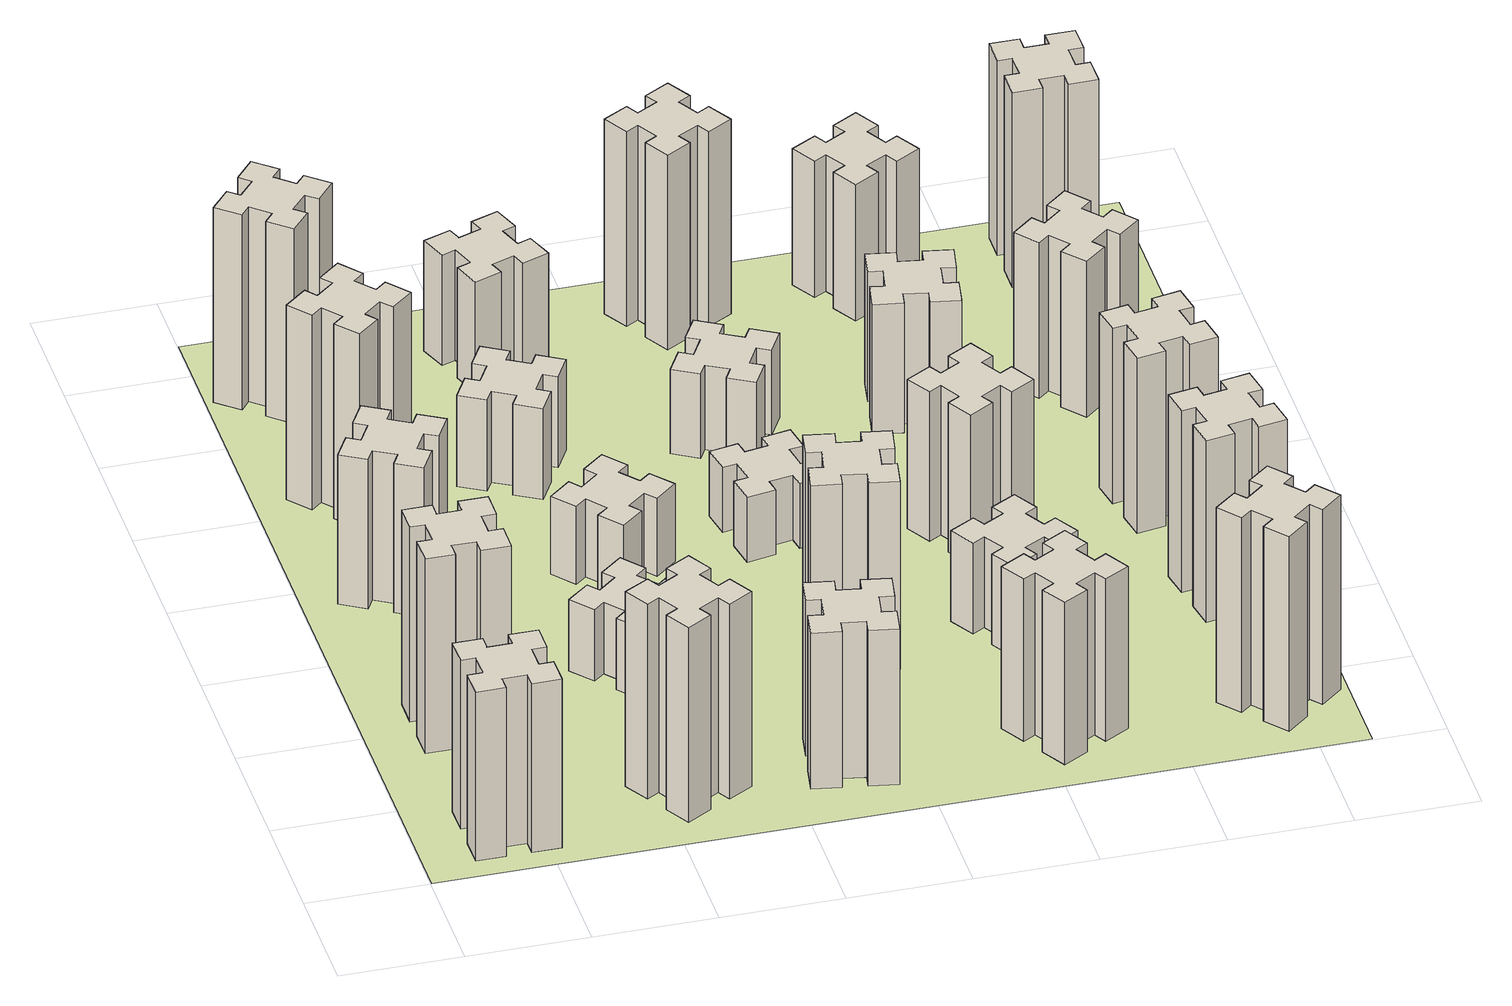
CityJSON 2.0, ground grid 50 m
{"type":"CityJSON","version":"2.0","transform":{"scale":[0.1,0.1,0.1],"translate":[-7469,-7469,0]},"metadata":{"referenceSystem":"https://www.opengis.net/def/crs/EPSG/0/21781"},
"CityObjects":{
"building1":{"type":"Building","attributes":{"class":"1000","function":"1000","usage":"1000","yearOfConstruction":2016,"roofType":"1000","measuredHeight":78,"storeysAboveGround":30,"storeysBelowGround":0},"geometry":[{"type":"Solid","lod":"1","boundaries":[[[[0,1,2,3,4,5,6,7,8,9,10,11,12,13,14,15,16,17,18,19]],[[17,16,20,21]],[[16,15,22,20]],[[15,14,23,22]],[[14,13,24,23]],[[13,12,25,24]],[[12,11,26,25]],[[11,10,27,26]],[[10,9,28,27]],[[9,8,29,28]],[[8,7,30,29]],[[7,6,31,30]],[[6,5,32,31]],[[5,4,33,32]],[[4,3,34,33]],[[3,2,35,34]],[[2,1,36,35]],[[1,0,37,36]],[[0,19,38,37]],[[19,18,39,38]],[[18,17,21,39]],[[24,25,26,27,28,29,30,31,32,33,34,35,36,37,38,39,21,20,22,23]]]]}]},
"building2":{"type":"Building","attributes":{"class":"1000","function":"1000","usage":"1000","yearOfConstruction":2016,"roofType":"1000","measuredHeight":90,"storeysAboveGround":30,"storeysBelowGround":0},"geometry":[{"type":"Solid","lod":"1","boundaries":[[[[40,41,42,43,44,45,46,47,48,49,50,51,52,53,54,55,56,57,58,59]],[[57,56,60,61]],[[56,55,62,60]],[[55,54,63,62]],[[54,53,64,63]],[[53,52,65,64]],[[52,51,66,65]],[[51,50,67,66]],[[50,49,68,67]],[[49,48,69,68]],[[48,47,70,69]],[[47,46,71,70]],[[46,45,72,71]],[[45,44,73,72]],[[44,43,74,73]],[[43,42,75,74]],[[42,41,76,75]],[[41,40,77,76]],[[40,59,78,77]],[[59,58,79,78]],[[58,57,61,79]],[[64,65,66,67,68,69,70,71,72,73,74,75,76,77,78,79,61,60,62,63]]]]}]},
"building3":{"type":"Building","attributes":{"class":"1000","function":"1000","usage":"1000","yearOfConstruction":2016,"roofType":"1000","measuredHeight":69,"storeysAboveGround":30,"storeysBelowGround":0},"geometry":[{"type":"Solid","lod":"1","boundaries":[[[[80,81,82,83,84,85,86,87,88,89,90,91,92,93,94,95,96,97,98,99]],[[97,96,100,101]],[[96,95,102,100]],[[95,94,103,102]],[[94,93,104,103]],[[93,92,105,104]],[[92,91,106,105]],[[91,90,107,106]],[[90,89,108,107]],[[89,88,109,108]],[[88,87,110,109]],[[87,86,111,110]],[[86,85,112,111]],[[85,84,113,112]],[[84,83,114,113]],[[83,82,115,114]],[[82,81,116,115]],[[81,80,117,116]],[[80,99,118,117]],[[99,98,119,118]],[[98,97,101,119]],[[104,105,106,107,108,109,110,111,112,113,114,115,116,117,118,119,101,100,102,103]]]]}]},
"building4":{"type":"Building","attributes":{"class":"1000","function":"1000","usage":"1000","yearOfConstruction":2016,"roofType":"1000","measuredHeight":90,"storeysAboveGround":30,"storeysBelowGround":0},"geometry":[{"type":"Solid","lod":"1","boundaries":[[[[120,121,122,123,124,125,126,127,128,129,130,131,132,133,134,135,136,137,138,139]],[[137,136,140,141]],[[136,135,142,140]],[[135,134,143,142]],[[134,133,144,143]],[[133,132,145,144]],[[132,131,146,145]],[[131,130,147,146]],[[130,129,148,147]],[[129,128,149,148]],[[128,127,150,149]],[[127,126,151,150]],[[126,125,152,151]],[[125,124,153,152]],[[124,123,154,153]],[[123,122,155,154]],[[122,121,156,155]],[[121,120,157,156]],[[120,139,158,157]],[[139,138,159,158]],[[138,137,141,159]],[[144,145,146,147,148,149,150,151,152,153,154,155,156,157,158,159,141,140,142,143]]]]}]},
"building5":{"type":"Building","attributes":{"class":"1000","function":"1000","usage":"1000","yearOfConstruction":2016,"roofType":"1000","measuredHeight":90,"storeysAboveGround":30,"storeysBelowGround":0},"geometry":[{"type":"Solid","lod":"1","boundaries":[[[[160,161,162,163,164,165,166,167,168,169,170,171,172,173,174,175,176,177,178,179]],[[177,176,180,181]],[[176,175,182,180]],[[175,174,183,182]],[[174,173,184,183]],[[173,172,185,184]],[[172,171,186,185]],[[171,170,187,186]],[[170,169,188,187]],[[169,168,189,188]],[[168,167,190,189]],[[167,166,191,190]],[[166,165,192,191]],[[165,164,193,192]],[[164,163,194,193]],[[163,162,195,194]],[[162,161,196,195]],[[161,160,197,196]],[[160,179,198,197]],[[179,178,199,198]],[[178,177,181,199]],[[184,185,186,187,188,189,190,191,192,193,194,195,196,197,198,199,181,180,182,183]]]]}]},
"building6":{"type":"Building","attributes":{"class":"1000","function":"1000","usage":"1000","yearOfConstruction":2016,"roofType":"1000","measuredHeight":90,"storeysAboveGround":30,"storeysBelowGround":0},"geometry":[{"type":"Solid","lod":"1","boundaries":[[[[200,201,202,203,204,205,206,207,208,209,210,211,212,213,214,215,216,217,218,219]],[[217,216,220,221]],[[216,215,222,220]],[[215,214,223,222]],[[214,213,224,223]],[[213,212,225,224]],[[212,211,226,225]],[[211,210,227,226]],[[210,209,228,227]],[[209,208,229,228]],[[208,207,230,229]],[[207,206,231,230]],[[206,205,232,231]],[[205,204,233,232]],[[204,203,234,233]],[[203,202,235,234]],[[202,201,236,235]],[[201,200,237,236]],[[200,219,238,237]],[[219,218,239,238]],[[218,217,221,239]],[[224,225,226,227,228,229,230,231,232,233,234,235,236,237,238,239,221,220,222,223]]]]}]},
"building7":{"type":"Building","attributes":{"class":"1000","function":"1000","usage":"1000","yearOfConstruction":2016,"roofType":"1000","measuredHeight":33,"storeysAboveGround":30,"storeysBelowGround":0},"geometry":[{"type":"Solid","lod":"1","boundaries":[[[[240,241,242,243,244,245,246,247,248,249,250,251,252,253,254,255,256,257,258,259]],[[257,256,260,261]],[[256,255,262,260]],[[255,254,263,262]],[[254,253,264,263]],[[253,252,265,264]],[[252,251,266,265]],[[251,250,267,266]],[[250,249,268,267]],[[249,248,269,268]],[[248,247,270,269]],[[247,246,271,270]],[[246,245,272,271]],[[245,244,273,272]],[[244,243,274,273]],[[243,242,275,274]],[[242,241,276,275]],[[241,240,277,276]],[[240,259,278,277]],[[259,258,279,278]],[[258,257,261,279]],[[264,265,266,267,268,269,270,271,272,273,274,275,276,277,278,279,261,260,262,263]]]]}]},
"building8":{"type":"Building","attributes":{"class":"1000","function":"1000","usage":"1000","yearOfConstruction":2016,"roofType":"1000","measuredHeight":36,"storeysAboveGround":30,"storeysBelowGround":0},"geometry":[{"type":"Solid","lod":"1","boundaries":[[[[280,281,282,283,284,285,286,287,288,289,290,291,292,293,294,295,296,297,298,299]],[[297,296,300,301]],[[296,295,302,300]],[[295,294,303,302]],[[294,293,304,303]],[[293,292,305,304]],[[292,291,306,305]],[[291,290,307,306]],[[290,289,308,307]],[[289,288,309,308]],[[288,287,310,309]],[[287,286,311,310]],[[286,285,312,311]],[[285,284,313,312]],[[284,283,314,313]],[[283,282,315,314]],[[282,281,316,315]],[[281,280,317,316]],[[280,299,318,317]],[[299,298,319,318]],[[298,297,301,319]],[[304,305,306,307,308,309,310,311,312,313,314,315,316,317,318,319,301,300,302,303]]]]}]},
"building9":{"type":"Building","attributes":{"class":"1000","function":"1000","usage":"1000","yearOfConstruction":2016,"roofType":"1000","measuredHeight":42,"storeysAboveGround":30,"storeysBelowGround":0},"geometry":[{"type":"Solid","lod":"1","boundaries":[[[[320,321,322,323,324,325,326,327,328,329,330,331,332,333,334,335,336,337,338,339]],[[337,336,340,341]],[[336,335,342,340]],[[335,334,343,342]],[[334,333,344,343]],[[333,332,345,344]],[[332,331,346,345]],[[331,330,347,346]],[[330,329,348,347]],[[329,328,349,348]],[[328,327,350,349]],[[327,326,351,350]],[[326,325,352,351]],[[325,324,353,352]],[[324,323,354,353]],[[323,322,355,354]],[[322,321,356,355]],[[321,320,357,356]],[[320,339,358,357]],[[339,338,359,358]],[[338,337,341,359]],[[344,345,346,347,348,349,350,351,352,353,354,355,356,357,358,359,341,340,342,343]]]]}]},
"building10":{"type":"Building","attributes":{"class":"1000","function":"1000","usage":"1000","yearOfConstruction":2016,"roofType":"1000","measuredHeight":72,"storeysAboveGround":30,"storeysBelowGround":0},"geometry":[{"type":"Solid","lod":"1","boundaries":[[[[360,361,362,363,364,365,366,367,368,369,370,371,372,373,374,375,376,377,378,379]],[[377,376,380,381]],[[376,375,382,380]],[[375,374,383,382]],[[374,373,384,383]],[[373,372,385,384]],[[372,371,386,385]],[[371,370,387,386]],[[370,369,388,387]],[[369,368,389,388]],[[368,367,390,389]],[[367,366,391,390]],[[366,365,392,391]],[[365,364,393,392]],[[364,363,394,393]],[[363,362,395,394]],[[362,361,396,395]],[[361,360,397,396]],[[360,379,398,397]],[[379,378,399,398]],[[378,377,381,399]],[[384,385,386,387,388,389,390,391,392,393,394,395,396,397,398,399,381,380,382,383]]]]}]},
"building11":{"type":"Building","attributes":{"class":"1000","function":"1000","usage":"1000","yearOfConstruction":2016,"roofType":"1000","measuredHeight":51,"storeysAboveGround":30,"storeysBelowGround":0},"geometry":[{"type":"Solid","lod":"1","boundaries":[[[[400,401,402,403,404,405,406,407,408,409,410,411,412,413,414,415,416,417,418,419]],[[417,416,420,421]],[[416,415,422,420]],[[415,414,423,422]],[[414,413,424,423]],[[413,412,425,424]],[[412,411,426,425]],[[411,410,427,426]],[[410,409,428,427]],[[409,408,429,428]],[[408,407,430,429]],[[407,406,431,430]],[[406,405,432,431]],[[405,404,433,432]],[[404,403,434,433]],[[403,402,435,434]],[[402,401,436,435]],[[401,400,437,436]],[[400,419,438,437]],[[419,418,439,438]],[[418,417,421,439]],[[424,425,426,427,428,429,430,431,432,433,434,435,436,437,438,439,421,420,422,423]]]]}]},
"building12":{"type":"Building","attributes":{"class":"1000","function":"1000","usage":"1000","yearOfConstruction":2016,"roofType":"1000","measuredHeight":87,"storeysAboveGround":30,"storeysBelowGround":0},"geometry":[{"type":"Solid","lod":"1","boundaries":[[[[440,441,442,443,444,445,446,447,448,449,450,451,452,453,454,455,456,457,458,459]],[[457,456,460,461]],[[456,455,462,460]],[[455,454,463,462]],[[454,453,464,463]],[[453,452,465,464]],[[452,451,466,465]],[[451,450,467,466]],[[450,449,468,467]],[[449,448,469,468]],[[448,447,470,469]],[[447,446,471,470]],[[446,445,472,471]],[[445,444,473,472]],[[444,443,474,473]],[[443,442,475,474]],[[442,441,476,475]],[[441,440,477,476]],[[440,459,478,477]],[[459,458,479,478]],[[458,457,461,479]],[[464,465,466,467,468,469,470,471,472,473,474,475,476,477,478,479,461,460,462,463]]]]}]},
"building13":{"type":"Building","attributes":{"class":"1000","function":"1000","usage":"1000","yearOfConstruction":2016,"roofType":"1000","measuredHeight":30,"storeysAboveGround":30,"storeysBelowGround":0},"geometry":[{"type":"Solid","lod":"1","boundaries":[[[[480,481,482,483,484,485,486,487,488,489,490,491,492,493,494,495,496,497,498,499]],[[497,496,500,501]],[[496,495,502,500]],[[495,494,503,502]],[[494,493,504,503]],[[493,492,505,504]],[[492,491,506,505]],[[491,490,507,506]],[[490,489,508,507]],[[489,488,509,508]],[[488,487,510,509]],[[487,486,511,510]],[[486,485,512,511]],[[485,484,513,512]],[[484,483,514,513]],[[483,482,515,514]],[[482,481,516,515]],[[481,480,517,516]],[[480,499,518,517]],[[499,498,519,518]],[[498,497,501,519]],[[504,505,506,507,508,509,510,511,512,513,514,515,516,517,518,519,501,500,502,503]]]]}]},
"building14":{"type":"Building","attributes":{"class":"1000","function":"1000","usage":"1000","yearOfConstruction":2016,"roofType":"1000","measuredHeight":39,"storeysAboveGround":30,"storeysBelowGround":0},"geometry":[{"type":"Solid","lod":"1","boundaries":[[[[520,521,522,523,524,525,526,527,528,529,530,531,532,533,534,535,536,537,538,539]],[[537,536,540,541]],[[536,535,542,540]],[[535,534,543,542]],[[534,533,544,543]],[[533,532,545,544]],[[532,531,546,545]],[[531,530,547,546]],[[530,529,548,547]],[[529,528,549,548]],[[528,527,550,549]],[[527,526,551,550]],[[526,525,552,551]],[[525,524,553,552]],[[524,523,554,553]],[[523,522,555,554]],[[522,521,556,555]],[[521,520,557,556]],[[520,539,558,557]],[[539,538,559,558]],[[538,537,541,559]],[[544,545,546,547,548,549,550,551,552,553,554,555,556,557,558,559,541,540,542,543]]]]}]},
"building15":{"type":"Building","attributes":{"class":"1000","function":"1000","usage":"1000","yearOfConstruction":2016,"roofType":"1000","measuredHeight":75,"storeysAboveGround":30,"storeysBelowGround":0},"geometry":[{"type":"Solid","lod":"1","boundaries":[[[[560,561,562,563,564,565,566,567,568,569,570,571,572,573,574,575,576,577,578,579]],[[577,576,580,581]],[[576,575,582,580]],[[575,574,583,582]],[[574,573,584,583]],[[573,572,585,584]],[[572,571,586,585]],[[571,570,587,586]],[[570,569,588,587]],[[569,568,589,588]],[[568,567,590,589]],[[567,566,591,590]],[[566,565,592,591]],[[565,564,593,592]],[[564,563,594,593]],[[563,562,595,594]],[[562,561,596,595]],[[561,560,597,596]],[[560,579,598,597]],[[579,578,599,598]],[[578,577,581,599]],[[584,585,586,587,588,589,590,591,592,593,594,595,596,597,598,599,581,580,582,583]]]]}]},
"building16":{"type":"Building","attributes":{"class":"1000","function":"1000","usage":"1000","yearOfConstruction":2016,"roofType":"1000","measuredHeight":90,"storeysAboveGround":30,"storeysBelowGround":0},"geometry":[{"type":"Solid","lod":"1","boundaries":[[[[600,601,602,603,604,605,606,607,608,609,610,611,612,613,614,615,616,617,618,619]],[[617,616,620,621]],[[616,615,622,620]],[[615,614,623,622]],[[614,613,624,623]],[[613,612,625,624]],[[612,611,626,625]],[[611,610,627,626]],[[610,609,628,627]],[[609,608,629,628]],[[608,607,630,629]],[[607,606,631,630]],[[606,605,632,631]],[[605,604,633,632]],[[604,603,634,633]],[[603,602,635,634]],[[602,601,636,635]],[[601,600,637,636]],[[600,619,638,637]],[[619,618,639,638]],[[618,617,621,639]],[[624,625,626,627,628,629,630,631,632,633,634,635,636,637,638,639,621,620,622,623]]]]}]},
"building17":{"type":"Building","attributes":{"class":"1000","function":"1000","usage":"1000","yearOfConstruction":2016,"roofType":"1000","measuredHeight":42,"storeysAboveGround":30,"storeysBelowGround":0},"geometry":[{"type":"Solid","lod":"1","boundaries":[[[[640,641,642,643,644,645,646,647,648,649,650,651,652,653,654,655,656,657,658,659]],[[657,656,660,661]],[[656,655,662,660]],[[655,654,663,662]],[[654,653,664,663]],[[653,652,665,664]],[[652,651,666,665]],[[651,650,667,666]],[[650,649,668,667]],[[649,648,669,668]],[[648,647,670,669]],[[647,646,671,670]],[[646,645,672,671]],[[645,644,673,672]],[[644,643,674,673]],[[643,642,675,674]],[[642,641,676,675]],[[641,640,677,676]],[[640,659,678,677]],[[659,658,679,678]],[[658,657,661,679]],[[664,665,666,667,668,669,670,671,672,673,674,675,676,677,678,679,661,660,662,663]]]]}]},
"building18":{"type":"Building","attributes":{"class":"1000","function":"1000","usage":"1000","yearOfConstruction":2016,"roofType":"1000","measuredHeight":69,"storeysAboveGround":30,"storeysBelowGround":0},"geometry":[{"type":"Solid","lod":"1","boundaries":[[[[680,681,682,683,684,685,686,687,688,689,690,691,692,693,694,695,696,697,698,699]],[[697,696,700,701]],[[696,695,702,700]],[[695,694,703,702]],[[694,693,704,703]],[[693,692,705,704]],[[692,691,706,705]],[[691,690,707,706]],[[690,689,708,707]],[[689,688,709,708]],[[688,687,710,709]],[[687,686,711,710]],[[686,685,712,711]],[[685,684,713,712]],[[684,683,714,713]],[[683,682,715,714]],[[682,681,716,715]],[[681,680,717,716]],[[680,699,718,717]],[[699,698,719,718]],[[698,697,701,719]],[[704,705,706,707,708,709,710,711,712,713,714,715,716,717,718,719,701,700,702,703]]]]}]},
"building19":{"type":"Building","attributes":{"class":"1000","function":"1000","usage":"1000","yearOfConstruction":2016,"roofType":"1000","measuredHeight":60,"storeysAboveGround":30,"storeysBelowGround":0},"geometry":[{"type":"Solid","lod":"1","boundaries":[[[[720,721,722,723,724,725,726,727,728,729,730,731,732,733,734,735,736,737,738,739]],[[737,736,740,741]],[[736,735,742,740]],[[735,734,743,742]],[[734,733,744,743]],[[733,732,745,744]],[[732,731,746,745]],[[731,730,747,746]],[[730,729,748,747]],[[729,728,749,748]],[[728,727,750,749]],[[727,726,751,750]],[[726,725,752,751]],[[725,724,753,752]],[[724,723,754,753]],[[723,722,755,754]],[[722,721,756,755]],[[721,720,757,756]],[[720,739,758,757]],[[739,738,759,758]],[[738,737,741,759]],[[744,745,746,747,748,749,750,751,752,753,754,755,756,757,758,759,741,740,742,743]]]]}]},
"building20":{"type":"Building","attributes":{"class":"1000","function":"1000","usage":"1000","yearOfConstruction":2016,"roofType":"1000","measuredHeight":90,"storeysAboveGround":30,"storeysBelowGround":0},"geometry":[{"type":"Solid","lod":"1","boundaries":[[[[760,761,762,763,764,765,766,767,768,769,770,771,772,773,774,775,776,777,778,779]],[[777,776,780,781]],[[776,775,782,780]],[[775,774,783,782]],[[774,773,784,783]],[[773,772,785,784]],[[772,771,786,785]],[[771,770,787,786]],[[770,769,788,787]],[[769,768,789,788]],[[768,767,790,789]],[[767,766,791,790]],[[766,765,792,791]],[[765,764,793,792]],[[764,763,794,793]],[[763,762,795,794]],[[762,761,796,795]],[[761,760,797,796]],[[760,779,798,797]],[[779,778,799,798]],[[778,777,781,799]],[[784,785,786,787,788,789,790,791,792,793,794,795,796,797,798,799,781,780,782,783]]]]}]},
"building21":{"type":"Building","attributes":{"class":"1000","function":"1000","usage":"1000","yearOfConstruction":2016,"roofType":"1000","measuredHeight":63,"storeysAboveGround":30,"storeysBelowGround":0},"geometry":[{"type":"Solid","lod":"1","boundaries":[[[[800,801,802,803,804,805,806,807,808,809,810,811,812,813,814,815,816,817,818,819]],[[817,816,820,821]],[[816,815,822,820]],[[815,814,823,822]],[[814,813,824,823]],[[813,812,825,824]],[[812,811,826,825]],[[811,810,827,826]],[[810,809,828,827]],[[809,808,829,828]],[[808,807,830,829]],[[807,806,831,830]],[[806,805,832,831]],[[805,804,833,832]],[[804,803,834,833]],[[803,802,835,834]],[[802,801,836,835]],[[801,800,837,836]],[[800,819,838,837]],[[819,818,839,838]],[[818,817,821,839]],[[824,825,826,827,828,829,830,831,832,833,834,835,836,837,838,839,821,820,822,823]]]]}]},
"building22":{"type":"Building","attributes":{"class":"1000","function":"1000","usage":"1000","yearOfConstruction":2016,"roofType":"1000","measuredHeight":84,"storeysAboveGround":30,"storeysBelowGround":0},"geometry":[{"type":"Solid","lod":"1","boundaries":[[[[840,841,842,843,844,845,846,847,848,849,850,851,852,853,854,855,856,857,858,859]],[[857,856,860,861]],[[856,855,862,860]],[[855,854,863,862]],[[854,853,864,863]],[[853,852,865,864]],[[852,851,866,865]],[[851,850,867,866]],[[850,849,868,867]],[[849,848,869,868]],[[848,847,870,869]],[[847,846,871,870]],[[846,845,872,871]],[[845,844,873,872]],[[844,843,874,873]],[[843,842,875,874]],[[842,841,876,875]],[[841,840,877,876]],[[840,859,878,877]],[[859,858,879,878]],[[858,857,861,879]],[[864,865,866,867,868,869,870,871,872,873,874,875,876,877,878,879,861,860,862,863]]]]}]},
"building23":{"type":"Building","attributes":{"class":"1000","function":"1000","usage":"1000","yearOfConstruction":2016,"roofType":"1000","measuredHeight":81,"storeysAboveGround":30,"storeysBelowGround":0},"geometry":[{"type":"Solid","lod":"1","boundaries":[[[[880,881,882,883,884,885,886,887,888,889,890,891,892,893,894,895,896,897,898,899]],[[897,896,900,901]],[[896,895,902,900]],[[895,894,903,902]],[[894,893,904,903]],[[893,892,905,904]],[[892,891,906,905]],[[891,890,907,906]],[[890,889,908,907]],[[889,888,909,908]],[[888,887,910,909]],[[887,886,911,910]],[[886,885,912,911]],[[885,884,913,912]],[[884,883,914,913]],[[883,882,915,914]],[[882,881,916,915]],[[881,880,917,916]],[[880,899,918,917]],[[899,898,919,918]],[[898,897,901,919]],[[904,905,906,907,908,909,910,911,912,913,914,915,916,917,918,919,901,900,902,903]]]]}]},
"building24":{"type":"Building","attributes":{"class":"1000","function":"1000","usage":"1000","yearOfConstruction":2016,"roofType":"1000","measuredHeight":72,"storeysAboveGround":30,"storeysBelowGround":0},"geometry":[{"type":"Solid","lod":"1","boundaries":[[[[920,921,922,923,924,925,926,927,928,929,930,931,932,933,934,935,936,937,938,939]],[[937,936,940,941]],[[936,935,942,940]],[[935,934,943,942]],[[934,933,944,943]],[[933,932,945,944]],[[932,931,946,945]],[[931,930,947,946]],[[930,929,948,947]],[[929,928,949,948]],[[928,927,950,949]],[[927,926,951,950]],[[926,925,952,951]],[[925,924,953,952]],[[924,923,954,953]],[[923,922,955,954]],[[922,921,956,955]],[[921,920,957,956]],[[920,939,958,957]],[[939,938,959,958]],[[938,937,941,959]],[[944,945,946,947,948,949,950,951,952,953,954,955,956,957,958,959,941,940,942,943]]]]}]},
"building25":{"type":"Building","attributes":{"class":"1000","function":"1000","usage":"1000","yearOfConstruction":2016,"roofType":"1000","measuredHeight":90,"storeysAboveGround":30,"storeysBelowGround":0},"geometry":[{"type":"Solid","lod":"1","boundaries":[[[[960,961,962,963,964,965,966,967,968,969,970,971,972,973,974,975,976,977,978,979]],[[977,976,980,981]],[[976,975,982,980]],[[975,974,983,982]],[[974,973,984,983]],[[973,972,985,984]],[[972,971,986,985]],[[971,970,987,986]],[[970,969,988,987]],[[969,968,989,988]],[[968,967,990,989]],[[967,966,991,990]],[[966,965,992,991]],[[965,964,993,992]],[[964,963,994,993]],[[963,962,995,994]],[[962,961,996,995]],[[961,960,997,996]],[[960,979,998,997]],[[979,978,999,998]],[[978,977,981,999]],[[984,985,986,987,988,989,990,991,992,993,994,995,996,997,998,999,981,980,982,983]]]]}]},
"landuse1":{"type":"LandUse","attributes":{"name":"plot1","function":"1010"},"geometry":[{"type":"MultiSurface","lod":"1","boundaries":[[[1000,1001,1002,1003]]]}]}
},
"vertices":[
[265,325,0],[265,225,0],[205,225,0],[205,105,0],[325,105,0],[325,165,0],[425,165,0],[425,105,0],[545,105,0],[545,225,0],[485,225,0],[485,325,0],[545,325,0],[545,445,0],[425,445,0],[425,385,0],[325,385,0],[325,445,0],[205,445,0],[205,325,0],[325,385,780],[325,445,780],[425,385,780],[425,445,780],[545,445,780],[545,325,780],[485,325,780],[485,225,780],[545,225,780],[545,105,780],[425,105,780],[425,165,780],[325,165,780],[325,105,780],[205,105,780],[205,225,780],[265,225,780],[265,325,780],[205,325,780],[205,445,780],
[265,1065,0],[265,965,0],[205,965,0],[205,845,0],[325,845,0],[325,905,0],[425,905,0],[425,845,0],[545,845,0],[545,965,0],[485,965,0],[485,1065,0],[545,1065,0],[545,1185,0],[425,1185,0],[425,1125,0],[325,1125,0],[325,1185,0],[205,1185,0],[205,1065,0],[325,1125,900],[325,1185,900],[425,1125,900],[425,1185,900],[545,1185,900],[545,1065,900],[485,1065,900],[485,965,900],[545,965,900],[545,845,900],[425,845,900],[425,905,900],[325,905,900],[325,845,900],[205,845,900],[205,965,900],[265,965,900],[265,1065,900],[205,1065,900],[205,1185,900],
[474,2026,0],[387,2076,0],[417,2128,0],[313,2188,0],[253,2084,0],[305,2054,0],[255,1967,0],[203,1997,0],[143,1893,0],[247,1833,0],[277,1885,0],[364,1835,0],[334,1783,0],[438,1723,0],[498,1827,0],[446,1857,0],[496,1944,0],[548,1914,0],[608,2018,0],[504,2078,0],[496,1944,690],[548,1914,690],[446,1857,690],[498,1827,690],[438,1723,690],[334,1783,690],[364,1835,690],[277,1885,690],[247,1833,690],[143,1893,690],[203,1997,690],[255,1967,690],[305,2054,690],[253,2084,690],[313,2188,690],[417,2128,690],[387,2076,690],[474,2026,690],[504,2078,690],[608,2018,690],
[492,2628,0],[427,2704,0],[473,2743,0],[396,2835,0],[304,2758,0],[343,2712,0],[266,2647,0],[228,2693,0],[136,2616,0],[213,2524,0],[259,2563,0],[323,2486,0],[277,2448,0],[354,2356,0],[446,2433,0],[408,2479,0],[484,2543,0],[523,2497,0],[615,2574,0],[538,2666,0],[484,2543,900],[523,2497,900],[408,2479,900],[446,2433,900],[354,2356,900],[277,2448,900],[323,2486,900],[259,2563,900],[213,2524,900],[136,2616,900],[228,2693,900],[266,2647,900],[343,2712,900],[304,2758,900],[396,2835,900],[473,2743,900],[427,2704,900],[492,2628,900],[538,2666,900],[615,2574,900],
[1127,255,0],[1214,305,0],[1244,253,0],[1348,313,0],[1288,417,0],[1236,387,0],[1186,474,0],[1238,504,0],[1178,608,0],[1074,548,0],[1104,496,0],[1017,446,0],[987,498,0],[883,438,0],[943,334,0],[995,364,0],[1045,277,0],[993,247,0],[1053,143,0],[1157,203,0],[1045,277,900],[993,247,900],[995,364,900],[943,334,900],[883,438,900],[987,498,900],[1017,446,900],[1104,496,900],[1074,548,900],[1178,608,900],[1238,504,900],[1186,474,900],[1236,387,900],[1288,417,900],[1348,313,900],[1244,253,900],[1214,305,900],[1127,255,900],[1157,203,900],[1053,143,900],
[384,3387,0],[308,3452,0],[346,3498,0],[254,3575,0],[177,3483,0],[223,3444,0],[159,3368,0],[113,3406,0],[36,3314,0],[128,3237,0],[166,3283,0],[243,3219,0],[204,3173,0],[296,3096,0],[373,3188,0],[327,3226,0],[392,3303,0],[438,3264,0],[515,3356,0],[423,3433,0],[392,3303,900],[438,3264,900],[327,3226,900],[373,3188,900],[296,3096,900],[204,3173,900],[243,3219,900],[166,3283,900],[128,3237,900],[36,3314,900],[113,3406,900],[159,3368,900],[223,3444,900],[177,3483,900],[254,3575,900],[346,3498,900],[308,3452,900],[384,3387,900],[423,3433,900],[515,3356,900],
[1083,1332,0],[1006,1267,0],[968,1313,0],[876,1236,0],[953,1144,0],[999,1183,0],[1063,1106,0],[1017,1068,0],[1094,976,0],[1186,1053,0],[1148,1099,0],[1224,1163,0],[1263,1117,0],[1355,1194,0],[1278,1286,0],[1232,1248,0],[1167,1324,0],[1213,1363,0],[1136,1455,0],[1044,1378,0],[1167,1324,330],[1213,1363,330],[1232,1248,330],[1278,1286,330],[1355,1194,330],[1263,1117,330],[1224,1163,330],[1148,1099,330],[1186,1053,330],[1094,976,330],[1017,1068,330],[1063,1106,330],[999,1183,330],[953,1144,330],[876,1236,330],[968,1313,330],[1006,1267,330],[1083,1332,330],[1044,1378,330],[1136,1455,330],
[1183,1972,0],[1106,1907,0],[1068,1953,0],[976,1876,0],[1053,1784,0],[1099,1823,0],[1163,1746,0],[1117,1708,0],[1194,1616,0],[1286,1693,0],[1248,1739,0],[1324,1803,0],[1363,1757,0],[1455,1834,0],[1378,1926,0],[1332,1888,0],[1267,1964,0],[1313,2003,0],[1236,2095,0],[1144,2018,0],[1267,1964,360],[1313,2003,360],[1332,1888,360],[1378,1926,360],[1455,1834,360],[1363,1757,360],[1324,1803,360],[1248,1739,360],[1286,1693,360],[1194,1616,360],[1117,1708,360],[1163,1746,360],[1099,1823,360],[1053,1784,360],[976,1876,360],[1068,1953,360],[1106,1907,360],[1183,1972,360],[1144,2018,360],[1236,2095,360],
[1114,2666,0],[1027,2716,0],[1057,2768,0],[953,2828,0],[893,2724,0],[945,2694,0],[895,2607,0],[843,2637,0],[783,2533,0],[887,2473,0],[917,2525,0],[1004,2475,0],[974,2423,0],[1078,2363,0],[1138,2467,0],[1086,2497,0],[1136,2584,0],[1188,2554,0],[1248,2658,0],[1144,2718,0],[1136,2584,420],[1188,2554,420],[1086,2497,420],[1138,2467,420],[1078,2363,420],[974,2423,420],[1004,2475,420],[917,2525,420],[887,2473,420],[783,2533,420],[843,2637,420],[895,2607,420],[945,2694,420],[893,2724,420],[953,2828,420],[1057,2768,420],[1027,2716,420],[1114,2666,420],[1144,2718,420],[1248,2658,420],
[1855,307,0],[1872,405,0],[1931,395,0],[1952,513,0],[1834,534,0],[1824,475,0],[1725,492,0],[1736,551,0],[1617,572,0],[1597,454,0],[1656,444,0],[1638,345,0],[1579,356,0],[1558,237,0],[1677,217,0],[1687,276,0],[1785,258,0],[1775,199,0],[1893,178,0],[1914,297,0],[1785,258,720],[1775,199,720],[1687,276,720],[1677,217,720],[1558,237,720],[1579,356,720],[1638,345,720],[1656,444,720],[1597,454,720],[1617,572,720],[1736,551,720],[1725,492,720],[1824,475,720],[1834,534,720],[1952,513,720],[1931,395,720],[1872,405,720],[1855,307,720],[1914,297,720],[1893,178,720],
[1125,3456,0],[1031,3422,0],[1010,3478,0],[897,3437,0],[939,3324,0],[995,3345,0],[1029,3251,0],[973,3230,0],[1014,3117,0],[1127,3159,0],[1106,3215,0],[1200,3249,0],[1220,3193,0],[1333,3234,0],[1292,3347,0],[1236,3326,0],[1202,3420,0],[1258,3440,0],[1217,3553,0],[1104,3512,0],[1202,3420,510],[1258,3440,510],[1236,3326,510],[1292,3347,510],[1333,3234,510],[1220,3193,510],[1200,3249,510],[1106,3215,510],[1127,3159,510],[1014,3117,510],[973,3230,510],[1029,3251,510],[995,3345,510],[939,3324,510],[897,3437,510],[1010,3478,510],[1031,3422,510],[1125,3456,510],[1104,3512,510],[1217,3553,510],
[2055,1047,0],[2072,1145,0],[2131,1135,0],[2152,1253,0],[2034,1274,0],[2024,1215,0],[1925,1232,0],[1936,1291,0],[1817,1312,0],[1797,1194,0],[1856,1184,0],[1838,1085,0],[1779,1096,0],[1758,977,0],[1877,957,0],[1887,1016,0],[1985,998,0],[1975,939,0],[2093,918,0],[2114,1037,0],[1985,998,870],[1975,939,870],[1887,1016,870],[1877,957,870],[1758,977,870],[1779,1096,870],[1838,1085,870],[1856,1184,870],[1797,1194,870],[1817,1312,870],[1936,1291,870],[1925,1232,870],[2024,1215,870],[2034,1274,870],[2152,1253,870],[2131,1135,870],[2072,1145,870],[2055,1047,870],[2114,1037,870],[2093,918,870],
[1972,1925,0],[1955,2024,0],[2014,2034,0],[1993,2152,0],[1875,2131,0],[1885,2072,0],[1787,2055,0],[1777,2114,0],[1658,2093,0],[1679,1975,0],[1738,1985,0],[1756,1887,0],[1697,1877,0],[1717,1758,0],[1836,1779,0],[1825,1838,0],[1924,1856,0],[1934,1797,0],[2052,1817,0],[2031,1936,0],[1924,1856,300],[1934,1797,300],[1825,1838,300],[1836,1779,300],[1717,1758,300],[1697,1877,300],[1756,1887,300],[1738,1985,300],[1679,1975,300],[1658,2093,300],[1777,2114,300],[1787,2055,300],[1885,2072,300],[1875,2131,300],[1993,2152,300],[2014,2034,300],[1955,2024,300],[1972,1925,300],[2031,1936,300],[2052,1817,300],
[1926,2497,0],[1976,2584,0],[2028,2554,0],[2088,2658,0],[1984,2718,0],[1954,2666,0],[1867,2716,0],[1897,2768,0],[1793,2828,0],[1733,2724,0],[1785,2694,0],[1735,2607,0],[1683,2637,0],[1623,2533,0],[1727,2473,0],[1757,2525,0],[1844,2475,0],[1814,2423,0],[1918,2363,0],[1978,2467,0],[1844,2475,390],[1814,2423,390],[1757,2525,390],[1727,2473,390],[1623,2533,390],[1683,2637,390],[1735,2607,390],[1785,2694,390],[1733,2724,390],[1793,2828,390],[1897,2768,390],[1867,2716,390],[1954,2666,390],[1984,2718,390],[2088,2658,390],[2028,2554,390],[1976,2584,390],[1926,2497,390],[1978,2467,390],[1918,2363,390],
[2475,364,0],[2525,277,0],[2473,247,0],[2533,143,0],[2637,203,0],[2607,255,0],[2694,305,0],[2724,253,0],[2828,313,0],[2768,417,0],[2716,387,0],[2666,474,0],[2718,504,0],[2658,608,0],[2554,548,0],[2584,496,0],[2497,446,0],[2467,498,0],[2363,438,0],[2423,334,0],[2497,446,750],[2467,498,750],[2584,496,750],[2554,548,750],[2658,608,750],[2718,504,750],[2666,474,750],[2716,387,750],[2768,417,750],[2828,313,750],[2724,253,750],[2694,305,750],[2607,255,750],[2637,203,750],[2533,143,750],[2473,247,750],[2525,277,750],[2475,364,750],[2423,334,750],[2363,438,750],
[1844,3556,0],[1757,3506,0],[1727,3558,0],[1623,3498,0],[1683,3394,0],[1735,3424,0],[1785,3337,0],[1733,3307,0],[1793,3203,0],[1897,3263,0],[1867,3315,0],[1954,3365,0],[1984,3313,0],[2088,3373,0],[2028,3477,0],[1976,3447,0],[1926,3534,0],[1978,3564,0],[1918,3668,0],[1814,3608,0],[1926,3534,900],[1978,3564,900],[1976,3447,900],[2028,3477,900],[2088,3373,900],[1984,3313,900],[1954,3365,900],[1867,3315,900],[1897,3263,900],[1793,3203,900],[1733,3307,900],[1785,3337,900],[1735,3424,900],[1683,3394,900],[1623,3498,900],[1727,3558,900],[1757,3506,900],[1844,3556,900],[1814,3608,900],[1918,3668,900],
[2716,1127,0],[2666,1214,0],[2718,1244,0],[2658,1348,0],[2554,1288,0],[2584,1236,0],[2497,1186,0],[2467,1238,0],[2363,1178,0],[2423,1074,0],[2475,1104,0],[2525,1017,0],[2473,987,0],[2533,883,0],[2637,943,0],[2607,995,0],[2694,1045,0],[2724,993,0],[2828,1053,0],[2768,1157,0],[2694,1045,420],[2724,993,420],[2607,995,420],[2637,943,420],[2533,883,420],[2473,987,420],[2525,1017,420],[2475,1104,420],[2423,1074,420],[2363,1178,420],[2467,1238,420],[2497,1186,420],[2584,1236,420],[2554,1288,420],[2658,1348,420],[2718,1244,420],[2666,1214,420],[2716,1127,420],[2768,1157,420],[2828,1053,420],
[2716,1767,0],[2666,1854,0],[2718,1884,0],[2658,1988,0],[2554,1928,0],[2584,1876,0],[2497,1826,0],[2467,1878,0],[2363,1818,0],[2423,1714,0],[2475,1744,0],[2525,1657,0],[2473,1627,0],[2533,1523,0],[2637,1583,0],[2607,1635,0],[2694,1685,0],[2724,1633,0],[2828,1693,0],[2768,1797,0],[2694,1685,690],[2724,1633,690],[2607,1635,690],[2637,1583,690],[2533,1523,690],[2473,1627,690],[2525,1657,690],[2475,1744,690],[2423,1714,690],[2363,1818,690],[2467,1878,690],[2497,1826,690],[2584,1876,690],[2554,1928,690],[2658,1988,690],[2718,1884,690],[2666,1854,690],[2716,1767,690],[2768,1797,690],[2828,1693,690],
[2496,2664,0],[2478,2565,0],[2419,2576,0],[2398,2457,0],[2517,2437,0],[2527,2496,0],[2625,2478,0],[2615,2419,0],[2733,2398,0],[2754,2517,0],[2695,2527,0],[2712,2625,0],[2771,2615,0],[2792,2733,0],[2674,2754,0],[2664,2695,0],[2565,2712,0],[2576,2771,0],[2457,2792,0],[2437,2674,0],[2565,2712,600],[2576,2771,600],[2664,2695,600],[2674,2754,600],[2792,2733,600],[2771,2615,600],[2712,2625,600],[2695,2527,600],[2754,2517,600],[2733,2398,600],[2615,2419,600],[2625,2478,600],[2527,2496,600],[2517,2437,600],[2398,2457,600],[2419,2576,600],[2478,2565,600],[2496,2664,600],[2437,2674,600],[2457,2792,600],
[3468,259,0],[3544,323,0],[3583,277,0],[3675,354,0],[3598,446,0],[3552,408,0],[3487,484,0],[3533,523,0],[3456,615,0],[3364,538,0],[3403,492,0],[3326,427,0],[3288,473,0],[3196,396,0],[3273,304,0],[3319,343,0],[3383,266,0],[3337,228,0],[3414,136,0],[3506,213,0],[3383,266,900],[3337,228,900],[3319,343,900],[3273,304,900],[3196,396,900],[3288,473,900],[3326,427,900],[3403,492,900],[3364,538,900],[3456,615,900],[3533,523,900],[3487,484,900],[3552,408,900],[3598,446,900],[3675,354,900],[3583,277,900],[3544,323,900],[3468,259,900],[3506,213,900],[3414,136,900],
[2716,3447,0],[2666,3534,0],[2718,3564,0],[2658,3668,0],[2554,3608,0],[2584,3556,0],[2497,3506,0],[2467,3558,0],[2363,3498,0],[2423,3394,0],[2475,3424,0],[2525,3337,0],[2473,3307,0],[2533,3203,0],[2637,3263,0],[2607,3315,0],[2694,3365,0],[2724,3313,0],[2828,3373,0],[2768,3477,0],[2694,3365,630],[2724,3313,630],[2607,3315,630],[2637,3263,630],[2533,3203,630],[2473,3307,630],[2525,3337,630],[2475,3424,630],[2423,3394,630],[2363,3498,630],[2467,3558,630],[2497,3506,630],[2584,3556,630],[2554,3608,630],[2658,3668,630],[2718,3564,630],[2666,3534,630],[2716,3447,630],[2768,3477,630],[2828,3373,630],
[3405,998,0],[3504,1016,0],[3514,957,0],[3632,977,0],[3611,1096,0],[3552,1085,0],[3535,1184,0],[3594,1194,0],[3573,1312,0],[3455,1291,0],[3465,1232,0],[3367,1215,0],[3357,1274,0],[3238,1253,0],[3259,1135,0],[3318,1145,0],[3336,1047,0],[3277,1037,0],[3297,918,0],[3416,939,0],[3336,1047,840],[3277,1037,840],[3318,1145,840],[3259,1135,840],[3238,1253,840],[3357,1274,840],[3367,1215,840],[3465,1232,840],[3455,1291,840],[3573,1312,840],[3594,1194,840],[3535,1184,840],[3552,1085,840],[3611,1096,840],[3632,977,840],[3514,957,840],[3504,1016,840],[3405,998,840],[3416,939,840],[3297,918,840],
[3365,1872,0],[3267,1855,0],[3257,1914,0],[3138,1893,0],[3159,1775,0],[3218,1785,0],[3236,1687,0],[3177,1677,0],[3197,1558,0],[3316,1579,0],[3305,1638,0],[3404,1656,0],[3414,1597,0],[3532,1617,0],[3511,1736,0],[3452,1725,0],[3435,1824,0],[3494,1834,0],[3473,1952,0],[3355,1931,0],[3435,1824,810],[3494,1834,810],[3452,1725,810],[3511,1736,810],[3532,1617,810],[3414,1597,810],[3404,1656,810],[3305,1638,810],[3316,1579,810],[3197,1558,810],[3177,1677,810],[3236,1687,810],[3218,1785,810],[3159,1775,810],[3138,1893,810],[3257,1914,810],[3267,1855,810],[3365,1872,810],[3355,1931,810],[3473,1952,810],
[3119,2563,0],[3183,2486,0],[3137,2448,0],[3214,2356,0],[3306,2433,0],[3268,2479,0],[3344,2543,0],[3383,2497,0],[3475,2574,0],[3398,2666,0],[3352,2628,0],[3287,2704,0],[3333,2743,0],[3256,2835,0],[3164,2758,0],[3203,2712,0],[3126,2647,0],[3088,2693,0],[2996,2616,0],[3073,2524,0],[3126,2647,720],[3088,2693,720],[3203,2712,720],[3164,2758,720],[3256,2835,720],[3333,2743,720],[3287,2704,720],[3352,2628,720],[3398,2666,720],[3475,2574,720],[3383,2497,720],[3344,2543,720],[3268,2479,720],[3306,2433,720],[3214,2356,720],[3137,2448,720],[3183,2486,720],[3119,2563,720],[3073,2524,720],[2996,2616,720],
[3285,3325,0],[3385,3325,0],[3385,3265,0],[3505,3265,0],[3505,3385,0],[3445,3385,0],[3445,3485,0],[3505,3485,0],[3505,3605,0],[3385,3605,0],[3385,3545,0],[3285,3545,0],[3285,3605,0],[3165,3605,0],[3165,3485,0],[3225,3485,0],[3225,3385,0],[3165,3385,0],[3165,3265,0],[3285,3265,0],[3225,3385,900],[3165,3385,900],[3225,3485,900],[3165,3485,900],[3165,3605,900],[3285,3605,900],[3285,3545,900],[3385,3545,900],[3385,3605,900],[3505,3605,900],[3505,3485,900],[3445,3485,900],[3445,3385,900],[3505,3385,900],[3505,3265,900],[3385,3265,900],[3385,3325,900],[3285,3325,900],[3285,3265,900],[3165,3265,900],
[5,3705,0],[3705,3705,0],[3705,5,0],[5,5,0]
]}
